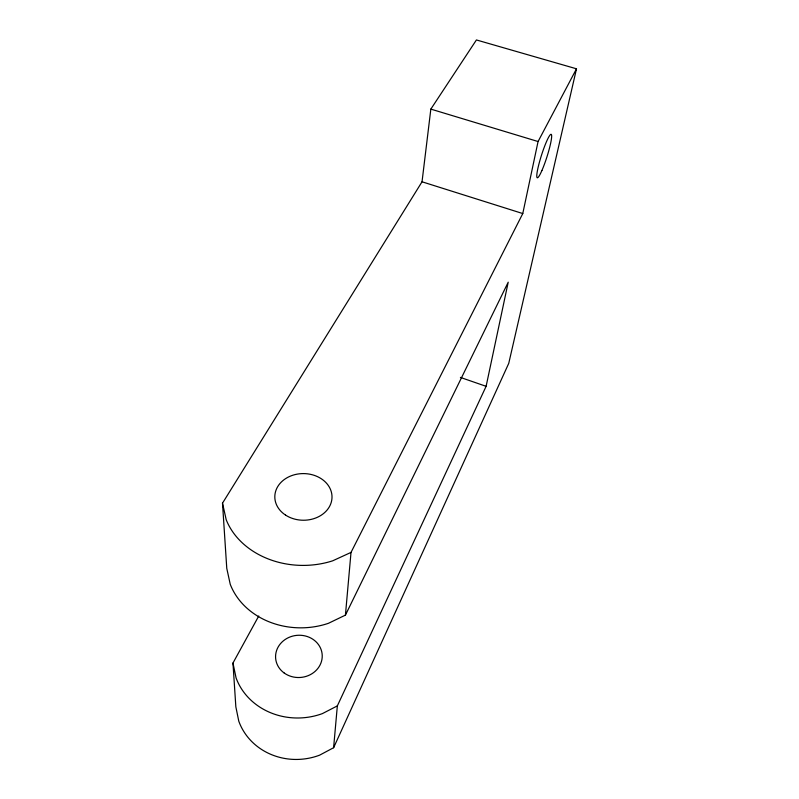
<?xml version="1.0" encoding="UTF-8"?>
<svg xmlns="http://www.w3.org/2000/svg" width="799" height="799" viewBox="0 0 799 799"><rect width="100%" height="100%" fill="white"/><g stroke="black" fill="none" stroke-linecap="round" stroke-linejoin="round"><path stroke-width="1.2" d="M333.612 747.714L337.338 705.897L486.112 386.317L508.214 282.187L345.428 615.12L328.479 623.29A74.617 63.65 -1 0 1 230.242 584.289L226.766 568.329L222.502 503.17L422.032 181.792L430.841 109.113L476.424 39.95L576.498 68.804L508.753 363.335L333.612 747.714L319.63 755.155A61.803 57.408 -7.9 0 1 238.781 721.157L235.845 706.825L232.968 663.04L258.746 616.009M345.428 615.12L351.011 552.409L522.776 213.553L538.067 141.533L576.498 68.804M337.338 705.897L322.416 713.597A65.838 59.625 -4.5 0 1 236.085 677.942L232.968 663.04M351.011 552.409L332.674 560.818A80.659 65.858 0.3 0 1 226.207 519.74L222.502 503.17M430.841 109.113L538.067 141.533M422.032 181.792L522.776 213.553M460.404 377.418L486.112 386.317M284.204 673.018A23.351 21.134 -4.5 0 0 321.947 659.385A23.351 21.134 -4.5 0 0 290.546 636.763A23.351 21.134 -4.5 0 0 284.204 673.018M285.533 515.075A28.594 23.321 0.4 0 0 331.685 500.504A28.594 23.321 0.4 0 0 293.043 475.155A28.594 23.321 0.4 0 0 285.533 515.075M541.902 170.527A22.801 2.846 -72.3 0 0 551.51 134.781A22.801 2.846 -72.3 0 0 539.235 162.896A22.801 2.846 -72.3 0 0 541.902 170.527"/></g></svg>
